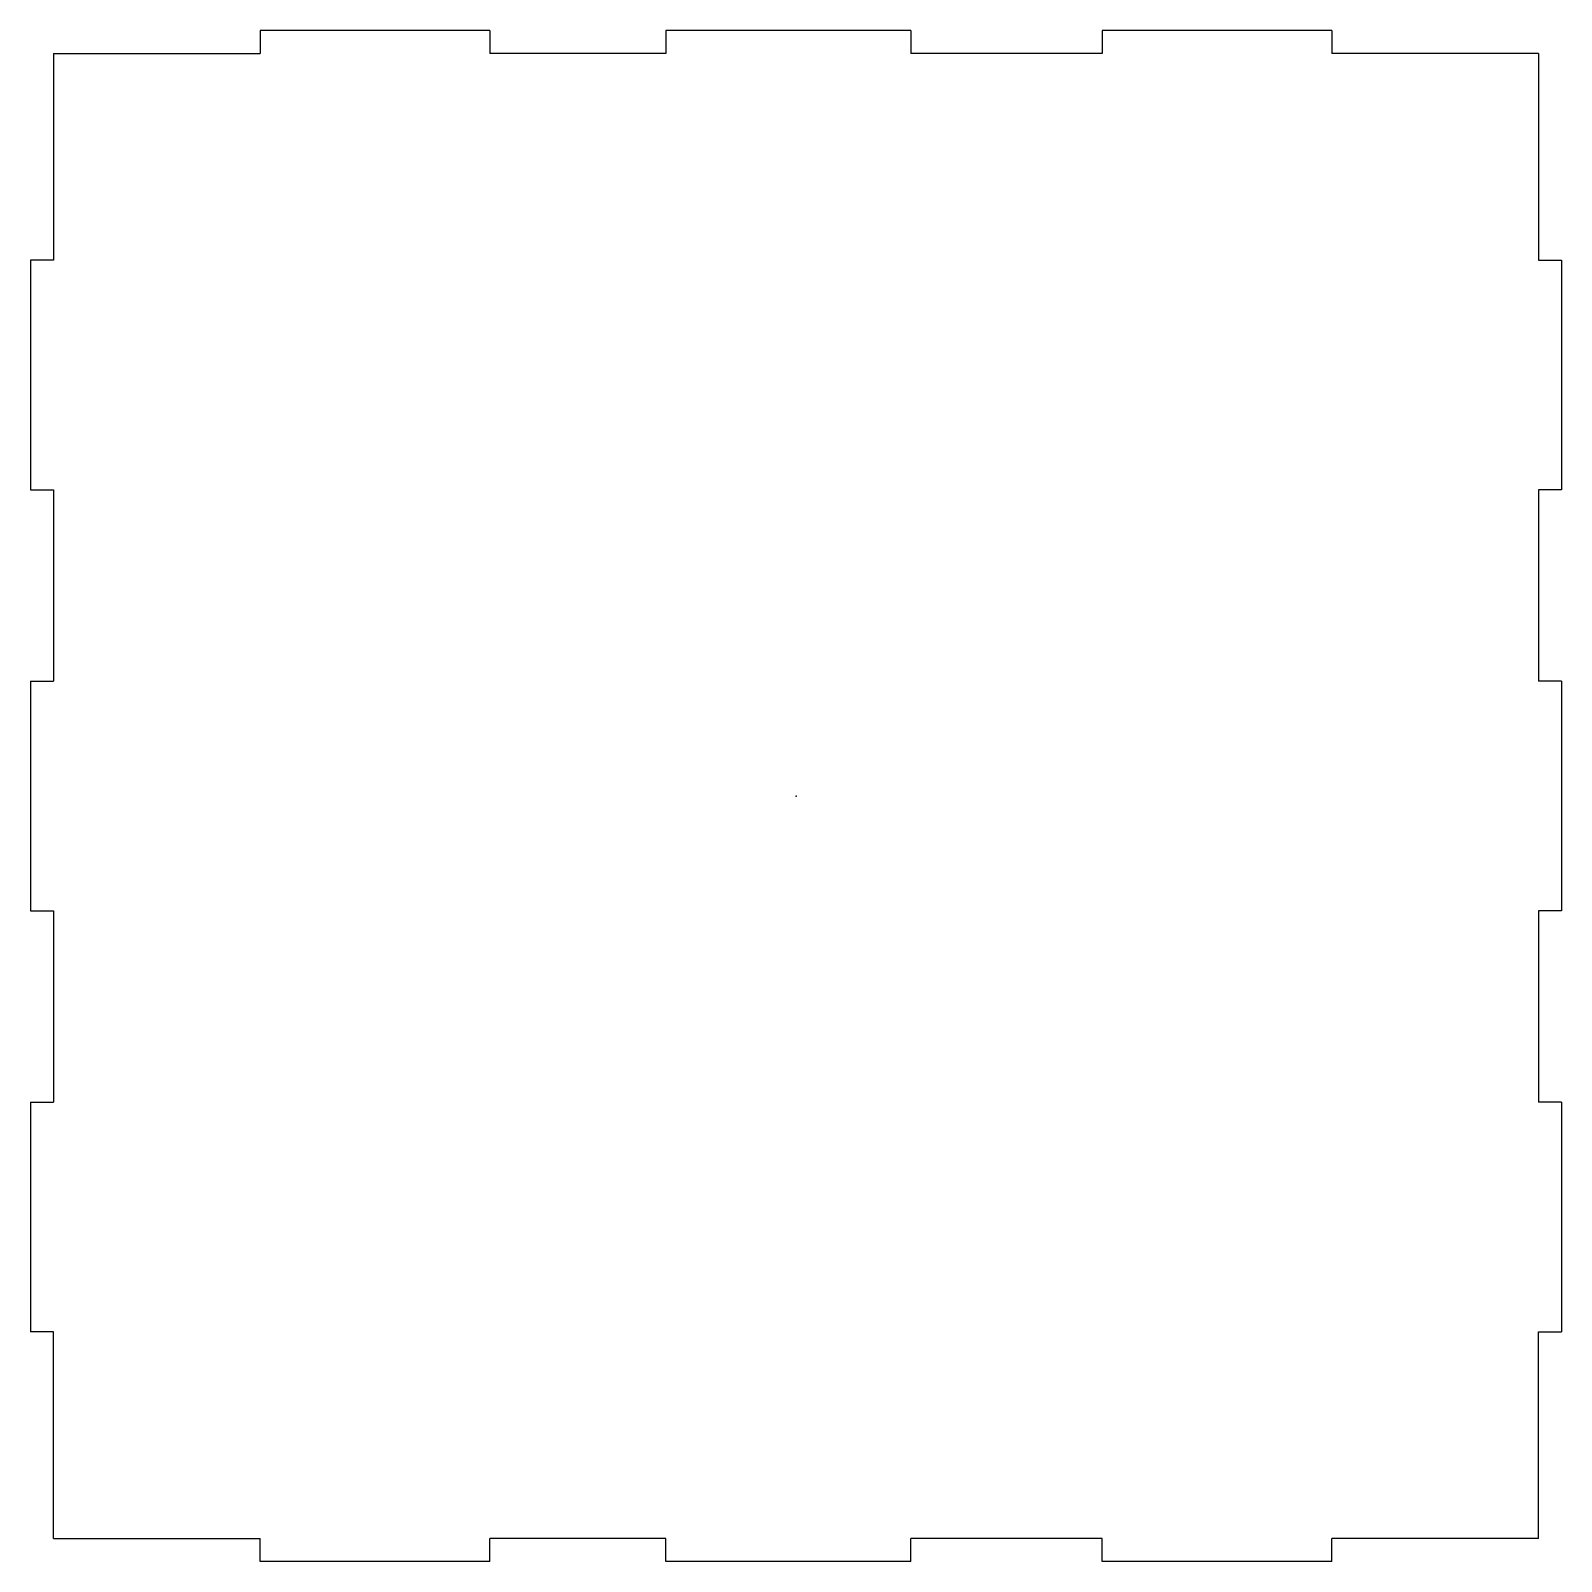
# Model space of a CAD drawing. Header units: millimetres. Extents: x 4 to 204, y 7 to 207.
import ezdxf

# ---------------------------------------------------------------- set-up
doc = ezdxf.new("R2010")
doc.units = ezdxf.units.MM
doc.header["$PDSIZE"] = -1

msp = doc.modelspace()

# ---------------------------------------------------------------- linework, layer by layer
at = {"color": 7, "linetype": 'Continuous'}
for p, q in [((33.73, 207.29), (33.73, 204.29)), ((63.73, 207.29), (33.73, 207.29)), ((63.73, 207.29), (63.73, 204.29)), ((86.73, 207.29), (86.73, 204.29)), ((118.73, 207.29), (86.73, 207.29)), ((118.73, 207.29), (118.73, 204.29)), ((143.73, 207.29), (143.73, 204.29)), ((173.73, 207.29), (143.73, 207.29)), ((173.73, 207.29), (173.73, 204.29)), ((6.73, 204.29), (33.73, 204.29)), ((6.73, 204.29), (6.73, 177.29)), ((86.73, 204.29), (63.73, 204.29)), ((143.73, 204.29), (118.73, 204.29)), ((200.73, 204.29), (173.73, 204.29)), ((200.73, 204.29), (200.73, 177.29)), ((3.73, 177.29), (3.73, 147.29)), ((6.73, 177.29), (3.73, 177.29)), ((200.73, 177.29), (203.73, 177.29)), ((203.73, 177.29), (203.73, 147.29)), ((3.73, 147.29), (6.73, 147.29)), ((6.73, 147.29), (6.73, 122.29)), ((203.73, 147.29), (200.73, 147.29)), ((200.73, 147.29), (200.73, 122.29)), ((3.73, 122.29), (3.73, 92.29)), ((3.73, 122.29), (6.73, 122.29)), ((203.73, 122.29), (200.73, 122.29)), ((203.73, 122.29), (203.73, 92.29)), ((3.73, 92.29), (6.73, 92.29)), ((6.73, 92.29), (6.73, 67.29)), ((203.73, 92.29), (200.73, 92.29)), ((200.73, 92.29), (200.73, 67.29)), ((3.73, 67.29), (3.73, 37.29)), ((3.73, 67.29), (6.73, 67.29)), ((203.73, 67.29), (200.73, 67.29)), ((203.73, 67.29), (203.73, 37.29)), ((6.73, 37.29), (3.73, 37.29)), ((6.73, 10.29), (6.73, 37.29)), ((200.73, 10.29), (200.73, 37.29)), ((200.73, 37.29), (203.73, 37.29)), ((6.73, 10.29), (33.73, 10.29)), ((33.73, 7.29), (33.73, 10.29)), ((86.73, 10.29), (63.73, 10.29)), ((63.73, 7.29), (63.73, 10.29)), ((86.73, 7.29), (86.73, 10.29)), ((143.73, 10.29), (118.73, 10.29)), ((118.73, 7.29), (118.73, 10.29)), ((143.73, 7.29), (143.73, 10.29)), ((173.73, 7.29), (173.73, 10.29)), ((200.73, 10.29), (173.73, 10.29)), ((63.73, 7.29), (33.73, 7.29)), ((118.73, 7.29), (86.73, 7.29)), ((173.73, 7.29), (143.73, 7.29))]:
    msp.add_line(p, q, dxfattribs=at)
msp.add_point((103.73, 107.29), dxfattribs=at)

doc.saveas('drawing.dxf')
